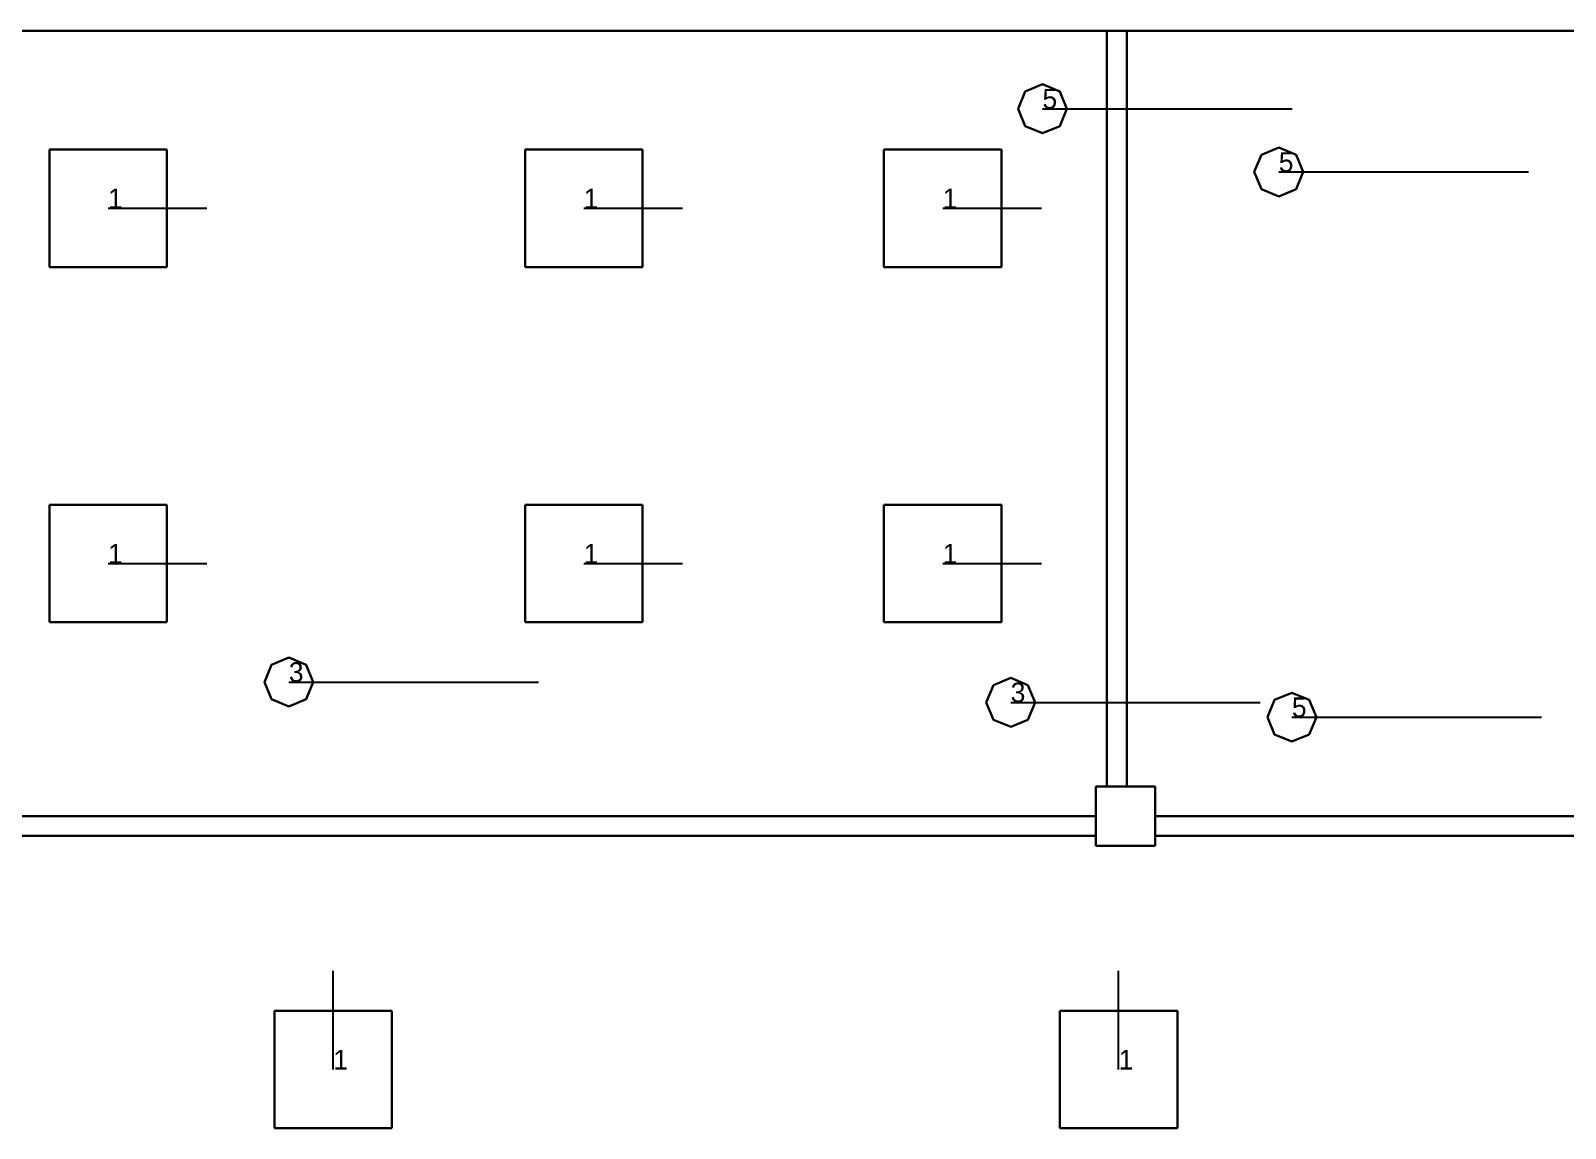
# Model space of a CAD drawing. Extents: x 0 to 48.5, y 0 to 23.7.
# Drawn here: x 6.49 to 14.27, y 17.24 to 22.8 of the extents above; entities that cross this region are included whole.
import ezdxf

# ---------------------------------------------------------------- set-up
doc = ezdxf.new("R2010")
doc.units = 0
doc.header["$MEASUREMENT"] = 0
for name, color, linetype in [('DLXFURN', 5, 'Continuous'), ('DLXLUM', 2, 'Continuous'), ('DLXLUMEX', 2, 'Continuous'), ('DLXSCENE', 7, 'Continuous')]:
    doc.layers.add(name, color=color, linetype=linetype)

# ---------------------------------------------------------------- blocks, each defined once
blk = doc.blocks.new('*U12')
for p, q in [((0.2975, 0.2975), (-0.2975, 0.2975)), ((-0.2975, 0.2975), (-0.2975, -0.2975)), ((-0.2975, 0.2975), (-0.2975, -0.2975)), ((-0.2975, -0.2975), (-0.2975, 0.2975)), ((-0.2975, 0.2975), (-0.2975, 0.2975)), ((0.2975, 0.2975), (-0.2975, 0.2975)), ((-0.2975, 0.2975), (-0.2975, 0.2975)), ((-0.2975, 0.2975), (0.2975, 0.2975)), ((-0.2975, -0.2975), (-0.2975, 0.2975)), ((-0.2975, 0.2975), (0.2975, 0.2975)), ((0.2975, -0.2975), (0.2975, 0.2975)), ((0.2975, 0.2975), (0.2975, 0.2975)), ((0.2975, -0.2975), (0.2975, 0.2975)), ((0.2975, 0.2975), (0.2975, 0.2975)), ((0.2975, 0.2975), (0.2975, -0.2975)), ((0.2975, 0.2975), (0.2975, -0.2975)), ((-0.2975, -0.2975), (0.2975, -0.2975)), ((-0.2975, -0.2975), (-0.2975, -0.2975)), ((-0.2975, -0.2975), (0.2975, -0.2975)), ((0.2975, -0.2975), (-0.2975, -0.2975)), ((-0.2975, -0.2975), (-0.2975, -0.2975)), ((0.2975, -0.2975), (-0.2975, -0.2975)), ((0.2975, -0.2975), (0.2975, -0.2975)), ((0.2975, -0.2975), (0.2975, -0.2975))]:
    blk.add_line(p, q)
at = {"color": 1}
blk.add_line((0, 0), (0.5, 0), dxfattribs=at)
at = {"layer": 'DLXLUMEX', "color": 7}
blk.add_text('1', height=0.1, dxfattribs=at).set_placement((0, 0))
blk = doc.blocks.new('*U23')
for p, q in [((0.2975, 0.2975), (-0.2975, 0.2975)), ((-0.2975, 0.2975), (-0.2975, -0.2975)), ((-0.2975, 0.2975), (-0.2975, -0.2975)), ((-0.2975, -0.2975), (-0.2975, 0.2975)), ((-0.2975, 0.2975), (-0.2975, 0.2975)), ((0.2975, 0.2975), (-0.2975, 0.2975)), ((-0.2975, 0.2975), (-0.2975, 0.2975)), ((-0.2975, 0.2975), (0.2975, 0.2975)), ((-0.2975, -0.2975), (-0.2975, 0.2975)), ((-0.2975, 0.2975), (0.2975, 0.2975)), ((0.2975, -0.2975), (0.2975, 0.2975)), ((0.2975, 0.2975), (0.2975, 0.2975)), ((0.2975, -0.2975), (0.2975, 0.2975)), ((0.2975, 0.2975), (0.2975, 0.2975)), ((0.2975, 0.2975), (0.2975, -0.2975)), ((0.2975, 0.2975), (0.2975, -0.2975)), ((-0.2975, -0.2975), (0.2975, -0.2975)), ((-0.2975, -0.2975), (-0.2975, -0.2975)), ((-0.2975, -0.2975), (0.2975, -0.2975)), ((0.2975, -0.2975), (-0.2975, -0.2975)), ((-0.2975, -0.2975), (-0.2975, -0.2975)), ((0.2975, -0.2975), (-0.2975, -0.2975)), ((0.2975, -0.2975), (0.2975, -0.2975)), ((0.2975, -0.2975), (0.2975, -0.2975))]:
    blk.add_line(p, q)
at = {"color": 1}
blk.add_line((0, 0), (0.5, 0), dxfattribs=at)
at = {"layer": 'DLXLUMEX', "color": 7}
blk.add_text('1', height=0.1, dxfattribs=at).set_placement((0, 0))
blk = doc.blocks.new('*U34')
for p, q in [((0.2975, 0.2975), (-0.2975, 0.2975)), ((-0.2975, 0.2975), (-0.2975, -0.2975)), ((-0.2975, 0.2975), (-0.2975, -0.2975)), ((-0.2975, -0.2975), (-0.2975, 0.2975)), ((-0.2975, 0.2975), (-0.2975, 0.2975)), ((0.2975, 0.2975), (-0.2975, 0.2975)), ((-0.2975, 0.2975), (-0.2975, 0.2975)), ((-0.2975, 0.2975), (0.2975, 0.2975)), ((-0.2975, -0.2975), (-0.2975, 0.2975)), ((-0.2975, 0.2975), (0.2975, 0.2975)), ((0.2975, -0.2975), (0.2975, 0.2975)), ((0.2975, 0.2975), (0.2975, 0.2975)), ((0.2975, -0.2975), (0.2975, 0.2975)), ((0.2975, 0.2975), (0.2975, 0.2975)), ((0.2975, 0.2975), (0.2975, -0.2975)), ((0.2975, 0.2975), (0.2975, -0.2975)), ((-0.2975, -0.2975), (0.2975, -0.2975)), ((-0.2975, -0.2975), (-0.2975, -0.2975)), ((-0.2975, -0.2975), (0.2975, -0.2975)), ((0.2975, -0.2975), (-0.2975, -0.2975)), ((-0.2975, -0.2975), (-0.2975, -0.2975)), ((0.2975, -0.2975), (-0.2975, -0.2975)), ((0.2975, -0.2975), (0.2975, -0.2975)), ((0.2975, -0.2975), (0.2975, -0.2975))]:
    blk.add_line(p, q)
at = {"color": 1}
blk.add_line((0, 0), (0.5, 0), dxfattribs=at)
at = {"layer": 'DLXLUMEX', "color": 7}
blk.add_text('1', height=0.1, dxfattribs=at).set_placement((0, 0))
blk = doc.blocks.new('*U45')
for p, q in [((0.2975, 0.2975), (-0.2975, 0.2975)), ((-0.2975, 0.2975), (-0.2975, -0.2975)), ((-0.2975, 0.2975), (-0.2975, -0.2975)), ((-0.2975, -0.2975), (-0.2975, 0.2975)), ((-0.2975, 0.2975), (-0.2975, 0.2975)), ((0.2975, 0.2975), (-0.2975, 0.2975)), ((-0.2975, 0.2975), (-0.2975, 0.2975)), ((-0.2975, 0.2975), (0.2975, 0.2975)), ((-0.2975, -0.2975), (-0.2975, 0.2975)), ((-0.2975, 0.2975), (0.2975, 0.2975)), ((0.2975, -0.2975), (0.2975, 0.2975)), ((0.2975, 0.2975), (0.2975, 0.2975)), ((0.2975, -0.2975), (0.2975, 0.2975)), ((0.2975, 0.2975), (0.2975, 0.2975)), ((0.2975, 0.2975), (0.2975, -0.2975)), ((0.2975, 0.2975), (0.2975, -0.2975)), ((-0.2975, -0.2975), (0.2975, -0.2975)), ((-0.2975, -0.2975), (-0.2975, -0.2975)), ((-0.2975, -0.2975), (0.2975, -0.2975)), ((0.2975, -0.2975), (-0.2975, -0.2975)), ((-0.2975, -0.2975), (-0.2975, -0.2975)), ((0.2975, -0.2975), (-0.2975, -0.2975)), ((0.2975, -0.2975), (0.2975, -0.2975)), ((0.2975, -0.2975), (0.2975, -0.2975))]:
    blk.add_line(p, q)
at = {"color": 1}
blk.add_line((0, 0), (0.5, 0), dxfattribs=at)
at = {"layer": 'DLXLUMEX', "color": 7}
blk.add_text('1', height=0.1, dxfattribs=at).set_placement((0, 0))
blk = doc.blocks.new('*U56')
for p, q in [((0.2975, 0.2975), (-0.2975, 0.2975)), ((-0.2975, 0.2975), (-0.2975, -0.2975)), ((-0.2975, 0.2975), (-0.2975, -0.2975)), ((-0.2975, -0.2975), (-0.2975, 0.2975)), ((-0.2975, 0.2975), (-0.2975, 0.2975)), ((0.2975, 0.2975), (-0.2975, 0.2975)), ((-0.2975, 0.2975), (-0.2975, 0.2975)), ((-0.2975, 0.2975), (0.2975, 0.2975)), ((-0.2975, -0.2975), (-0.2975, 0.2975)), ((-0.2975, 0.2975), (0.2975, 0.2975)), ((0.2975, -0.2975), (0.2975, 0.2975)), ((0.2975, 0.2975), (0.2975, 0.2975)), ((0.2975, -0.2975), (0.2975, 0.2975)), ((0.2975, 0.2975), (0.2975, 0.2975)), ((0.2975, 0.2975), (0.2975, -0.2975)), ((0.2975, 0.2975), (0.2975, -0.2975)), ((-0.2975, -0.2975), (0.2975, -0.2975)), ((-0.2975, -0.2975), (-0.2975, -0.2975)), ((-0.2975, -0.2975), (0.2975, -0.2975)), ((0.2975, -0.2975), (-0.2975, -0.2975)), ((-0.2975, -0.2975), (-0.2975, -0.2975)), ((0.2975, -0.2975), (-0.2975, -0.2975)), ((0.2975, -0.2975), (0.2975, -0.2975)), ((0.2975, -0.2975), (0.2975, -0.2975))]:
    blk.add_line(p, q)
at = {"color": 1}
blk.add_line((0, 0), (0.5, 0), dxfattribs=at)
at = {"layer": 'DLXLUMEX', "color": 7}
blk.add_text('1', height=0.1, dxfattribs=at).set_placement((0, 0))
blk = doc.blocks.new('*U67')
for p, q in [((0.2975, 0.2975), (-0.2975, 0.2975)), ((-0.2975, 0.2975), (-0.2975, -0.2975)), ((-0.2975, 0.2975), (-0.2975, -0.2975)), ((-0.2975, -0.2975), (-0.2975, 0.2975)), ((-0.2975, 0.2975), (-0.2975, 0.2975)), ((0.2975, 0.2975), (-0.2975, 0.2975)), ((-0.2975, 0.2975), (-0.2975, 0.2975)), ((-0.2975, 0.2975), (0.2975, 0.2975)), ((-0.2975, -0.2975), (-0.2975, 0.2975)), ((-0.2975, 0.2975), (0.2975, 0.2975)), ((0.2975, -0.2975), (0.2975, 0.2975)), ((0.2975, 0.2975), (0.2975, 0.2975)), ((0.2975, -0.2975), (0.2975, 0.2975)), ((0.2975, 0.2975), (0.2975, 0.2975)), ((0.2975, 0.2975), (0.2975, -0.2975)), ((0.2975, 0.2975), (0.2975, -0.2975)), ((-0.2975, -0.2975), (0.2975, -0.2975)), ((-0.2975, -0.2975), (-0.2975, -0.2975)), ((-0.2975, -0.2975), (0.2975, -0.2975)), ((0.2975, -0.2975), (-0.2975, -0.2975)), ((-0.2975, -0.2975), (-0.2975, -0.2975)), ((0.2975, -0.2975), (-0.2975, -0.2975)), ((0.2975, -0.2975), (0.2975, -0.2975)), ((0.2975, -0.2975), (0.2975, -0.2975))]:
    blk.add_line(p, q)
at = {"color": 1}
blk.add_line((0, 0), (0.5, 0), dxfattribs=at)
at = {"layer": 'DLXLUMEX', "color": 7}
blk.add_text('1', height=0.1, dxfattribs=at).set_placement((0, 0))
blk = doc.blocks.new('*U134')
for p, q in [((-0.124, 0), (-0.0877, 0.0877)), ((-0.0877, 0.0877), (-0.124, 0)), ((-0.0877, 0.0877), (-0.124, 0)), ((-0.124, 0), (-0.0877, 0.0877)), ((-0.0877, 0.0877), (0, 0.124)), ((0, 0.124), (-0.0877, 0.0877)), ((0, 0.124), (-0.0877, 0.0877)), ((-0.0877, 0.0877), (0, 0.124)), ((-0.0877, 0.0877), (-0.0877, 0.0877)), ((-0.0877, 0.0877), (-0.0877, 0.0877)), ((0, 0.124), (0.0877, 0.0877)), ((0.0877, 0.0877), (0, 0.124)), ((0, 0.124), (0, 0.124)), ((0.0877, 0.0877), (0, 0.124)), ((0, 0.124), (0, 0.124)), ((0, 0.124), (0.0877, 0.0877)), ((0.0877, 0.0877), (0.124, 0)), ((0.124, 0), (0.0877, 0.0877)), ((0.0877, 0.0877), (0.0877, 0.0877)), ((0.124, 0), (0.0877, 0.0877)), ((0.0877, 0.0877), (0.0877, 0.0877)), ((0.0877, 0.0877), (0.124, 0)), ((-0.0877, -0.0877), (-0.124, 0)), ((-0.124, 0), (-0.0877, -0.0877)), ((-0.124, 0), (-0.124, 0)), ((-0.124, 0), (-0.0877, -0.0877)), ((-0.0877, -0.0877), (-0.124, 0)), ((-0.124, 0), (-0.124, 0)), ((0.124, 0), (0.0877, -0.0877)), ((0.0877, -0.0877), (0.124, 0)), ((0.0877, -0.0877), (0.124, 0)), ((0.124, 0), (0.0877, -0.0877)), ((0.124, 0), (0.124, 0)), ((0.124, 0), (0.124, 0)), ((0, -0.124), (-0.0877, -0.0877)), ((-0.0877, -0.0877), (0, -0.124)), ((-0.0877, -0.0877), (-0.0877, -0.0877)), ((-0.0877, -0.0877), (0, -0.124)), ((0, -0.124), (-0.0877, -0.0877)), ((-0.0877, -0.0877), (-0.0877, -0.0877)), ((0.0877, -0.0877), (0, -0.124)), ((0, -0.124), (0.0877, -0.0877)), ((0, -0.124), (0.0877, -0.0877)), ((0.0877, -0.0877), (0, -0.124)), ((0, -0.124), (0, -0.124)), ((0, -0.124), (0, -0.124)), ((0.0877, -0.0877), (0.0877, -0.0877)), ((0.0877, -0.0877), (0.0877, -0.0877))]:
    blk.add_line(p, q)
at = {"color": 1}
blk.add_line((0, 0), (1.265, 0), dxfattribs=at)
at = {"layer": 'DLXLUMEX', "color": 7}
blk.add_text('5', height=0.1, dxfattribs=at).set_placement((0, 0))
blk = doc.blocks.new('*U145')
for p, q in [((-0.124, 0), (-0.0877, 0.0877)), ((-0.0877, 0.0877), (-0.124, 0)), ((-0.0877, 0.0877), (-0.124, 0)), ((-0.124, 0), (-0.0877, 0.0877)), ((-0.0877, 0.0877), (0, 0.124)), ((0, 0.124), (-0.0877, 0.0877)), ((0, 0.124), (-0.0877, 0.0877)), ((-0.0877, 0.0877), (0, 0.124)), ((-0.0877, 0.0877), (-0.0877, 0.0877)), ((-0.0877, 0.0877), (-0.0877, 0.0877)), ((0, 0.124), (0.0877, 0.0877)), ((0.0877, 0.0877), (0, 0.124)), ((0, 0.124), (0, 0.124)), ((0.0877, 0.0877), (0, 0.124)), ((0, 0.124), (0, 0.124)), ((0, 0.124), (0.0877, 0.0877)), ((0.0877, 0.0877), (0.124, 0)), ((0.124, 0), (0.0877, 0.0877)), ((0.0877, 0.0877), (0.0877, 0.0877)), ((0.124, 0), (0.0877, 0.0877)), ((0.0877, 0.0877), (0.0877, 0.0877)), ((0.0877, 0.0877), (0.124, 0)), ((-0.0877, -0.0877), (-0.124, 0)), ((-0.124, 0), (-0.0877, -0.0877)), ((-0.124, 0), (-0.124, 0)), ((-0.124, 0), (-0.0877, -0.0877)), ((-0.0877, -0.0877), (-0.124, 0)), ((-0.124, 0), (-0.124, 0)), ((0.124, 0), (0.0877, -0.0877)), ((0.0877, -0.0877), (0.124, 0)), ((0.0877, -0.0877), (0.124, 0)), ((0.124, 0), (0.0877, -0.0877)), ((0.124, 0), (0.124, 0)), ((0.124, 0), (0.124, 0)), ((0, -0.124), (-0.0877, -0.0877)), ((-0.0877, -0.0877), (0, -0.124)), ((-0.0877, -0.0877), (-0.0877, -0.0877)), ((-0.0877, -0.0877), (0, -0.124)), ((0, -0.124), (-0.0877, -0.0877)), ((-0.0877, -0.0877), (-0.0877, -0.0877)), ((0.0877, -0.0877), (0, -0.124)), ((0, -0.124), (0.0877, -0.0877)), ((0, -0.124), (0.0877, -0.0877)), ((0.0877, -0.0877), (0, -0.124)), ((0, -0.124), (0, -0.124)), ((0, -0.124), (0, -0.124)), ((0.0877, -0.0877), (0.0877, -0.0877)), ((0.0877, -0.0877), (0.0877, -0.0877))]:
    blk.add_line(p, q)
at = {"color": 1}
blk.add_line((0, 0), (1.265, 0), dxfattribs=at)
at = {"layer": 'DLXLUMEX', "color": 7}
blk.add_text('3', height=0.1, dxfattribs=at).set_placement((0, 0))
blk = doc.blocks.new('*U156')
for p, q in [((-0.124, 0), (-0.0877, 0.0877)), ((-0.0877, 0.0877), (-0.124, 0)), ((-0.0877, 0.0877), (-0.124, 0)), ((-0.124, 0), (-0.0877, 0.0877)), ((-0.0877, 0.0877), (0, 0.124)), ((0, 0.124), (-0.0877, 0.0877)), ((0, 0.124), (-0.0877, 0.0877)), ((-0.0877, 0.0877), (0, 0.124)), ((-0.0877, 0.0877), (-0.0877, 0.0877)), ((-0.0877, 0.0877), (-0.0877, 0.0877)), ((0, 0.124), (0.0877, 0.0877)), ((0.0877, 0.0877), (0, 0.124)), ((0, 0.124), (0, 0.124)), ((0.0877, 0.0877), (0, 0.124)), ((0, 0.124), (0, 0.124)), ((0, 0.124), (0.0877, 0.0877)), ((0.0877, 0.0877), (0.124, 0)), ((0.124, 0), (0.0877, 0.0877)), ((0.0877, 0.0877), (0.0877, 0.0877)), ((0.124, 0), (0.0877, 0.0877)), ((0.0877, 0.0877), (0.0877, 0.0877)), ((0.0877, 0.0877), (0.124, 0)), ((-0.0877, -0.0877), (-0.124, 0)), ((-0.124, 0), (-0.0877, -0.0877)), ((-0.124, 0), (-0.124, 0)), ((-0.124, 0), (-0.0877, -0.0877)), ((-0.0877, -0.0877), (-0.124, 0)), ((-0.124, 0), (-0.124, 0)), ((0.124, 0), (0.0877, -0.0877)), ((0.0877, -0.0877), (0.124, 0)), ((0.0877, -0.0877), (0.124, 0)), ((0.124, 0), (0.0877, -0.0877)), ((0.124, 0), (0.124, 0)), ((0.124, 0), (0.124, 0)), ((0, -0.124), (-0.0877, -0.0877)), ((-0.0877, -0.0877), (0, -0.124)), ((-0.0877, -0.0877), (-0.0877, -0.0877)), ((-0.0877, -0.0877), (0, -0.124)), ((0, -0.124), (-0.0877, -0.0877)), ((-0.0877, -0.0877), (-0.0877, -0.0877)), ((0.0877, -0.0877), (0, -0.124)), ((0, -0.124), (0.0877, -0.0877)), ((0, -0.124), (0.0877, -0.0877)), ((0.0877, -0.0877), (0, -0.124)), ((0, -0.124), (0, -0.124)), ((0, -0.124), (0, -0.124)), ((0.0877, -0.0877), (0.0877, -0.0877)), ((0.0877, -0.0877), (0.0877, -0.0877))]:
    blk.add_line(p, q)
at = {"color": 1}
blk.add_line((0, 0), (1.265, 0), dxfattribs=at)
at = {"layer": 'DLXLUMEX', "color": 7}
blk.add_text('3', height=0.1, dxfattribs=at).set_placement((0, 0))
blk = doc.blocks.new('*U167')
for p, q in [((-0.124, 0), (-0.0877, 0.0877)), ((-0.0877, 0.0877), (-0.124, 0)), ((-0.0877, 0.0877), (-0.124, 0)), ((-0.124, 0), (-0.0877, 0.0877)), ((-0.0877, 0.0877), (0, 0.124)), ((0, 0.124), (-0.0877, 0.0877)), ((0, 0.124), (-0.0877, 0.0877)), ((-0.0877, 0.0877), (0, 0.124)), ((-0.0877, 0.0877), (-0.0877, 0.0877)), ((-0.0877, 0.0877), (-0.0877, 0.0877)), ((0, 0.124), (0.0877, 0.0877)), ((0.0877, 0.0877), (0, 0.124)), ((0, 0.124), (0, 0.124)), ((0.0877, 0.0877), (0, 0.124)), ((0, 0.124), (0, 0.124)), ((0, 0.124), (0.0877, 0.0877)), ((0.0877, 0.0877), (0.124, 0)), ((0.124, 0), (0.0877, 0.0877)), ((0.0877, 0.0877), (0.0877, 0.0877)), ((0.124, 0), (0.0877, 0.0877)), ((0.0877, 0.0877), (0.0877, 0.0877)), ((0.0877, 0.0877), (0.124, 0)), ((-0.0877, -0.0877), (-0.124, 0)), ((-0.124, 0), (-0.0877, -0.0877)), ((-0.124, 0), (-0.124, 0)), ((-0.124, 0), (-0.0877, -0.0877)), ((-0.0877, -0.0877), (-0.124, 0)), ((-0.124, 0), (-0.124, 0)), ((0.124, 0), (0.0877, -0.0877)), ((0.0877, -0.0877), (0.124, 0)), ((0.0877, -0.0877), (0.124, 0)), ((0.124, 0), (0.0877, -0.0877)), ((0.124, 0), (0.124, 0)), ((0.124, 0), (0.124, 0)), ((0, -0.124), (-0.0877, -0.0877)), ((-0.0877, -0.0877), (0, -0.124)), ((-0.0877, -0.0877), (-0.0877, -0.0877)), ((-0.0877, -0.0877), (0, -0.124)), ((0, -0.124), (-0.0877, -0.0877)), ((-0.0877, -0.0877), (-0.0877, -0.0877)), ((0.0877, -0.0877), (0, -0.124)), ((0, -0.124), (0.0877, -0.0877)), ((0, -0.124), (0.0877, -0.0877)), ((0.0877, -0.0877), (0, -0.124)), ((0, -0.124), (0, -0.124)), ((0, -0.124), (0, -0.124)), ((0.0877, -0.0877), (0.0877, -0.0877)), ((0.0877, -0.0877), (0.0877, -0.0877))]:
    blk.add_line(p, q)
at = {"color": 1}
blk.add_line((0, 0), (1.265, 0), dxfattribs=at)
at = {"layer": 'DLXLUMEX', "color": 7}
blk.add_text('5', height=0.1, dxfattribs=at).set_placement((0, 0))
blk = doc.blocks.new('*U169')
for p, q in [((-0.124, 0), (-0.0877, 0.0877)), ((-0.0877, 0.0877), (-0.124, 0)), ((-0.0877, 0.0877), (-0.124, 0)), ((-0.124, 0), (-0.0877, 0.0877)), ((-0.0877, 0.0877), (0, 0.124)), ((0, 0.124), (-0.0877, 0.0877)), ((0, 0.124), (-0.0877, 0.0877)), ((-0.0877, 0.0877), (0, 0.124)), ((-0.0877, 0.0877), (-0.0877, 0.0877)), ((-0.0877, 0.0877), (-0.0877, 0.0877)), ((0, 0.124), (0.0877, 0.0877)), ((0.0877, 0.0877), (0, 0.124)), ((0, 0.124), (0, 0.124)), ((0.0877, 0.0877), (0, 0.124)), ((0, 0.124), (0, 0.124)), ((0, 0.124), (0.0877, 0.0877)), ((0.0877, 0.0877), (0.124, 0)), ((0.124, 0), (0.0877, 0.0877)), ((0.0877, 0.0877), (0.0877, 0.0877)), ((0.124, 0), (0.0877, 0.0877)), ((0.0877, 0.0877), (0.0877, 0.0877)), ((0.0877, 0.0877), (0.124, 0)), ((-0.0877, -0.0877), (-0.124, 0)), ((-0.124, 0), (-0.0877, -0.0877)), ((-0.124, 0), (-0.124, 0)), ((-0.124, 0), (-0.0877, -0.0877)), ((-0.0877, -0.0877), (-0.124, 0)), ((-0.124, 0), (-0.124, 0)), ((0.124, 0), (0.0877, -0.0877)), ((0.0877, -0.0877), (0.124, 0)), ((0.0877, -0.0877), (0.124, 0)), ((0.124, 0), (0.0877, -0.0877)), ((0.124, 0), (0.124, 0)), ((0.124, 0), (0.124, 0)), ((0, -0.124), (-0.0877, -0.0877)), ((-0.0877, -0.0877), (0, -0.124)), ((-0.0877, -0.0877), (-0.0877, -0.0877)), ((-0.0877, -0.0877), (0, -0.124)), ((0, -0.124), (-0.0877, -0.0877)), ((-0.0877, -0.0877), (-0.0877, -0.0877)), ((0.0877, -0.0877), (0, -0.124)), ((0, -0.124), (0.0877, -0.0877)), ((0, -0.124), (0.0877, -0.0877)), ((0.0877, -0.0877), (0, -0.124)), ((0, -0.124), (0, -0.124)), ((0, -0.124), (0, -0.124)), ((0.0877, -0.0877), (0.0877, -0.0877)), ((0.0877, -0.0877), (0.0877, -0.0877))]:
    blk.add_line(p, q)
at = {"color": 1}
blk.add_line((0, 0), (1.265, 0), dxfattribs=at)
at = {"layer": 'DLXLUMEX', "color": 7}
blk.add_text('5', height=0.1, dxfattribs=at).set_placement((0, 0))
blk = doc.blocks.new('*U50')
at = {"color": 1}
blk.add_line((0, 0), (0, 0.5), dxfattribs=at)
for p, q in [((0.2975, 0.2975), (-0.2975, 0.2975)), ((-0.2975, 0.2975), (-0.2975, -0.2975)), ((-0.2975, 0.2975), (-0.2975, -0.2975)), ((-0.2975, -0.2975), (-0.2975, 0.2975)), ((-0.2975, 0.2975), (-0.2975, 0.2975)), ((0.2975, 0.2975), (-0.2975, 0.2975)), ((-0.2975, 0.2975), (-0.2975, 0.2975)), ((-0.2975, 0.2975), (0.2975, 0.2975)), ((-0.2975, -0.2975), (-0.2975, 0.2975)), ((-0.2975, 0.2975), (0.2975, 0.2975)), ((0.2975, -0.2975), (0.2975, 0.2975)), ((0.2975, 0.2975), (0.2975, 0.2975)), ((0.2975, -0.2975), (0.2975, 0.2975)), ((0.2975, 0.2975), (0.2975, 0.2975)), ((0.2975, 0.2975), (0.2975, -0.2975)), ((0.2975, 0.2975), (0.2975, -0.2975)), ((-0.2975, -0.2975), (0.2975, -0.2975)), ((-0.2975, -0.2975), (0.2975, -0.2975)), ((0.2975, -0.2975), (-0.2975, -0.2975)), ((-0.2975, -0.2975), (-0.2975, -0.2975)), ((-0.2975, -0.2975), (-0.2975, -0.2975)), ((0.2975, -0.2975), (-0.2975, -0.2975)), ((0.2975, -0.2975), (0.2975, -0.2975)), ((0.2975, -0.2975), (0.2975, -0.2975))]:
    blk.add_line(p, q)
at = {"layer": 'DLXLUMEX', "color": 7}
blk.add_text('1', height=0.1, dxfattribs=at).set_placement((0, 0))
blk = doc.blocks.new('*U51')
at = {"color": 1}
blk.add_line((0, 0), (0, 0.5), dxfattribs=at)
for p, q in [((0.2975, 0.2975), (-0.2975, 0.2975)), ((-0.2975, 0.2975), (-0.2975, -0.2975)), ((-0.2975, 0.2975), (-0.2975, -0.2975)), ((-0.2975, -0.2975), (-0.2975, 0.2975)), ((-0.2975, 0.2975), (-0.2975, 0.2975)), ((0.2975, 0.2975), (-0.2975, 0.2975)), ((-0.2975, 0.2975), (-0.2975, 0.2975)), ((-0.2975, 0.2975), (0.2975, 0.2975)), ((-0.2975, -0.2975), (-0.2975, 0.2975)), ((-0.2975, 0.2975), (0.2975, 0.2975)), ((0.2975, -0.2975), (0.2975, 0.2975)), ((0.2975, 0.2975), (0.2975, 0.2975)), ((0.2975, -0.2975), (0.2975, 0.2975)), ((0.2975, 0.2975), (0.2975, 0.2975)), ((0.2975, 0.2975), (0.2975, -0.2975)), ((0.2975, 0.2975), (0.2975, -0.2975)), ((-0.2975, -0.2975), (0.2975, -0.2975)), ((-0.2975, -0.2975), (0.2975, -0.2975)), ((0.2975, -0.2975), (-0.2975, -0.2975)), ((-0.2975, -0.2975), (-0.2975, -0.2975)), ((-0.2975, -0.2975), (-0.2975, -0.2975)), ((0.2975, -0.2975), (-0.2975, -0.2975)), ((0.2975, -0.2975), (0.2975, -0.2975)), ((0.2975, -0.2975), (0.2975, -0.2975))]:
    blk.add_line(p, q)
at = {"layer": 'DLXLUMEX', "color": 7}
blk.add_text('1', height=0.1, dxfattribs=at).set_placement((0, 0))
blk = doc.blocks.new('*U85')
for p, q in [((6.666, -0.1), (0.6521, -0.1)), ((0.6521, -0.1), (6.666, -0.1)), ((6.666, -0.1), (6.666, -0.1)), ((19.18, -0.1), (6.966, -0.1)), ((6.966, -0.1), (6.966, -0.1)), ((6.966, -0.1), (19.18, -0.1)), ((6.666, -0.2), (0.776, -0.2)), ((0.776, -0.2), (6.666, -0.2)), ((6.666, -0.2), (6.666, -0.2)), ((19.176, -0.2), (6.966, -0.2)), ((6.966, -0.2), (6.966, -0.2)), ((6.966, -0.2), (19.176, -0.2))]:
    blk.add_line(p, q)
blk = doc.blocks.new('*U87')
for p, q in [((0.2, 4.0794), (0.1, 4.0794)), ((0.1, 4.0794), (0.1, 4.0794)), ((0.1, 4.0794), (0.2, 4.0794)), ((0.1, 0.2506), (0.1, 4.0794)), ((0.1, 4.0794), (0.1, 4.0794)), ((0.1, 4.0794), (0.1, 0.2506)), ((0.2, 4.0794), (0.2, 4.0794)), ((0.2, 0.2506), (0.2, 4.0794)), ((0.2, 4.0794), (0.2, 4.0794)), ((0.2, 4.0794), (0.2, 0.2506)), ((0.1, 0.2506), (0.1, 0.2506)), ((0.2, 0.2506), (0.2, 0.2506))]:
    blk.add_line(p, q)
blk = doc.blocks.new('*U146')
for p, q in [((0, 22.8), (26.4, 22.8)), ((26.4, 22.8), (0, 22.8))]:
    blk.add_line(p, q)
blk = doc.blocks.new('*U147')
for p, q in [((0, 22.8), (26.4, 22.8)), ((11.89, 18.9706), (11.89, 18.6706)), ((12.19, 18.9706), (11.89, 18.9706)), ((12.19, 18.6706), (12.19, 18.9706)), ((11.89, 18.6706), (12.19, 18.6706))]:
    blk.add_line(p, q)
blk = doc.blocks.new('*U148')
for p, q in [((26.4, 22.8), (0, 22.8)), ((11.89, 18.6706), (11.89, 18.9706)), ((11.89, 18.9706), (12.19, 18.9706)), ((12.19, 18.9706), (12.19, 18.6706)), ((12.19, 18.6706), (11.89, 18.6706))]:
    blk.add_line(p, q)
blk = doc.blocks.new('*U153')
for p, q in [((-0.15, 0.15), (-0.15, -0.15)), ((-0.15, -0.15), (-0.15, 0.15)), ((-0.15, 0.15), (-0.15, 0.15)), ((0.15, 0.15), (-0.15, 0.15)), ((-0.15, 0.15), (-0.15, 0.15)), ((-0.15, 0.15), (0.15, 0.15)), ((0.15, 0.15), (0.15, 0.15)), ((0.15, -0.15), (0.15, 0.15)), ((0.15, 0.15), (0.15, 0.15)), ((0.15, 0.15), (0.15, -0.15)), ((-0.15, -0.15), (-0.15, -0.15)), ((-0.15, -0.15), (0.15, -0.15)), ((0.15, -0.15), (-0.15, -0.15)), ((-0.15, -0.15), (-0.15, -0.15)), ((0.15, -0.15), (0.15, -0.15)), ((0.15, -0.15), (0.15, -0.15))]:
    blk.add_line(p, q)
blk = doc.blocks.new('*U159')
for p, q in [((6.8877, 22.8), (9.8877, 22.8)), ((9.8877, 22.8), (6.8877, 22.8)), ((6.8877, 22.8), (6.8877, 22.8)), ((9.8877, 22.8), (9.8877, 22.8)), ((12.7564, 22.8), (15.7564, 22.8)), ((15.7564, 22.8), (12.7564, 22.8)), ((12.7564, 22.8), (12.7564, 22.8))]:
    blk.add_line(p, q)

msp = doc.modelspace()

# ---------------------------------------------------------------- block references
at = {"layer": 'DLXFURN'}
for name, p in [('*U87', (11.8461, 18.72)), ('*U85', (5.224, 18.9206))]:
    msp.add_blockref(name, p, dxfattribs=at)
at = {"layer": 'DLXLUM'}
for name, p in [('*U134', (11.6195, 22.4046)), ('*U23', (6.8837, 21.9)), ('*U45', (9.2946, 21.9)), ('*U67', (11.1137, 21.9)), ('*U167', (12.817, 22.0841)), ('*U12', (6.8837, 20.1)), ('*U34', (9.2946, 20.1)), ('*U56', (11.1137, 20.1)), ('*U156', (7.8, 19.5)), ('*U145', (11.4583, 19.3969)), ('*U169', (12.8835, 19.3218)), ('*U50', (8.0252, 17.5363)), ('*U51', (12.0054, 17.5363))]:
    msp.add_blockref(name, p, dxfattribs=at)
at = {"layer": 'DLXSCENE'}
for name, p in [('*U146', (0, 0)), ('*U147', (0, 0)), ('*U148', (0, 0)), ('*U159', (0, 0)), ('*U153', (12.04, 18.8206))]:
    msp.add_blockref(name, p, dxfattribs=at)

doc.saveas('drawing.dxf')
